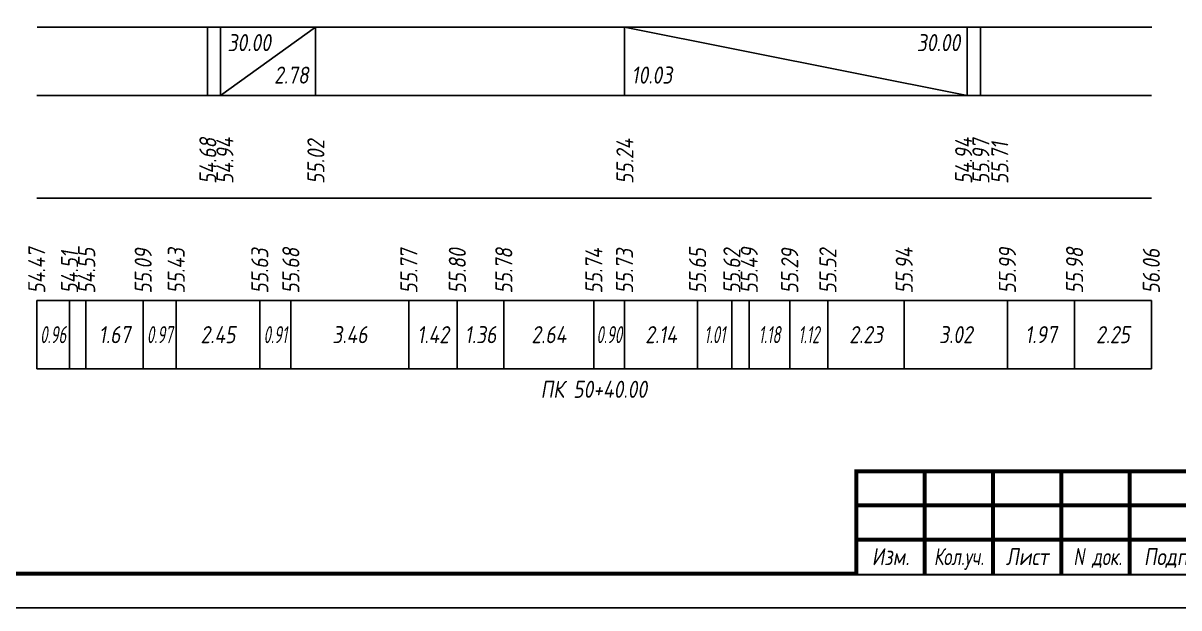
# Model space of a CAD drawing. Extents: x -717 to 1451, y -133302 to 233.
# Drawn here: x 78 to 247.2, y -79577.4 to -79491.8 of the extents above; entities that cross this region are included whole.
import ezdxf
from ezdxf.enums import TextEntityAlignment as Align

# ---------------------------------------------------------------- set-up
doc = ezdxf.new("R2010")
doc.units = 0
for name, color, linetype in [('Зарамочное оформление', 7, 'Continuous'), ('Код_510', 7, 'Continuous'), ('Код_516', 1, 'Continuous'), ('Подписи поперечников', 7, 'Continuous'), ('Таблица', 7, 'Continuous')]:
    doc.layers.add(name, color=color, linetype=linetype)
doc.styles.add('М', font='romand.shx', dxfattribs={"width": 0.8, "oblique": 10, "height": 2.5})

# ---------------------------------------------------------------- blocks, each defined once
blk = doc.blocks.new('Штамп')
at = {"linetype": 'Continuous'}
blk.add_wipeout([(199.95, -411.25), (384.95, -411.25), (384.95, -426.25), (199.95, -426.25)], dxfattribs=at).dxf.layer = 'Зарамочное оформление'
at = {"layer": 'Зарамочное оформление', "linetype": 'Continuous', "lineweight": -3, "const_width": 0.6, "flags": 128}
for points in [[(199.95, -426.25), (199.95, -411.25), (384.95, -411.25)], [(209.95, -411.25), (209.95, -426.25)], [(219.95, -411.25), (219.95, -426.25)], [(229.95, -411.25), (229.95, -426.25)], [(239.95, -411.25), (239.95, -426.25)], [(199.95, -416.25), (264.95, -416.25)], [(199.95, -421.25), (264.95, -421.25)]]:
    blk.add_lwpolyline(points, dxfattribs=at)
at = {"layer": 'Зарамочное оформление', "linetype": 'Continuous', "style": 'М', "oblique": 10}
for s, width, p in [('Изм.', 0.8, (204.95, -423.75)), ('Кол.уч.', 0.7, (214.95, -423.75)), ('Лист', 0.8, (224.95, -423.75)), ('N док.', 0.7, (235.28, -423.75)), ('Подпись', 0.8, (247.45, -423.75))]:
    blk.add_text(s, height=2.5, dxfattribs=dict(at, width=width)).set_placement(p, align=Align.MIDDLE_CENTER)
blk = doc.blocks.new('шифр')
blk.add_blockref('Штамп', (0, -79206))

msp = doc.modelspace()

# ---------------------------------------------------------------- linework, layer by layer
at = {"flags": 128}
msp.add_lwpolyline([(-30.054, -79577.421), (389.946, -79577.421), (389.946, -79280.421), (-30.054, -79280.421)], close=True, dxfattribs=at)
at = {"const_width": 0.6, "flags": 128}
msp.add_lwpolyline([(-10.054, -79572.421), (384.946, -79572.421), (384.946, -79285.421), (-10.054, -79285.421)], close=True, dxfattribs=at)
at = {"layer": 'Код_510'}
for p, q in [((79.946, -79542.421), (79.946, -79532.421)), ((84.753, -79542.421), (84.753, -79532.421)), ((87.159, -79542.421), (87.159, -79532.421)), ((95.532, -79542.421), (95.532, -79532.421)), ((100.371, -79542.421), (100.371, -79532.421)), ((112.601, -79542.421), (112.601, -79532.421)), ((117.155, -79542.421), (117.155, -79532.421)), ((134.433, -79542.421), (134.433, -79532.421)), ((141.522, -79542.421), (141.522, -79532.421)), ((148.332, -79542.421), (148.332, -79532.421)), ((161.512, -79542.421), (161.512, -79532.421)), ((166.01, -79542.421), (166.01, -79532.421)), ((176.699, -79542.421), (176.699, -79532.421)), ((181.726, -79542.421), (181.726, -79532.421)), ((184.267, -79542.421), (184.267, -79532.421)), ((190.182, -79542.421), (190.182, -79532.421)), ((195.779, -79542.421), (195.779, -79532.421)), ((206.953, -79542.421), (206.953, -79532.421)), ((222.054, -79542.421), (222.054, -79532.421)), ((231.895, -79542.421), (231.895, -79532.421)), ((243.129, -79542.421), (243.129, -79532.421))]:
    msp.add_line(p, q, dxfattribs=at)
at = {"layer": 'Код_516'}
for p, q in [((104.946, -79502.421), (104.946, -79492.421)), ((106.871, -79502.421), (106.871, -79492.421)), ((106.871, -79502.421), (120.762, -79492.421)), ((120.762, -79502.421), (120.762, -79492.421)), ((166.01, -79502.421), (166.01, -79492.421)), ((166.01, -79492.421), (216.154, -79502.421)), ((216.154, -79502.421), (216.154, -79492.421)), ((216.154, -79502.421), (216.154, -79492.421)), ((218.129, -79502.421), (218.129, -79492.421))]:
    msp.add_line(p, q, dxfattribs=at)
at = {"layer": 'Таблица'}
for p, q in [((80, -79492.421), (243.183, -79492.421)), ((79.946, -79502.421), (243.129, -79502.421)), ((79.946, -79517.421), (243.129, -79517.421)), ((79.946, -79532.421), (243.129, -79532.421)), ((79.946, -79542.421), (243.129, -79542.421))]:
    msp.add_line(p, q, dxfattribs=at)

# ---------------------------------------------------------------- texts
at = {"layer": 'Код_510', "style": 'М', "oblique": 10, "width": 0.8}
for s, p in [('54.47', (79.946, -79531.421)), ('54.55', (87.253, -79531.421)), ('55.09', (95.532, -79531.421)), ('55.43', (100.371, -79531.421)), ('55.63', (112.601, -79531.421)), ('55.68', (117.155, -79531.421)), ('55.77', (134.433, -79531.421)), ('55.80', (141.522, -79531.421)), ('55.78', (148.332, -79531.421)), ('55.74', (161.512, -79531.421)), ('55.73', (166.01, -79531.421)), ('55.65', (176.699, -79531.421)), ('55.62', (181.726, -79531.421)), ('55.49', (184.267, -79531.421)), ('55.29', (190.182, -79531.421)), ('55.52', (195.779, -79531.421)), ('55.94', (206.953, -79531.421)), ('55.99', (222.054, -79531.421)), ('55.98', (231.895, -79531.421)), ('56.06', (243.129, -79531.421)), ('54.51', (84.753, -79531.421))]:
    msp.add_text(s, height=2.5, rotation=90, dxfattribs=at).set_placement(p, align=Align.MIDDLE_LEFT)
at = {"layer": 'Код_510', "style": 'М', "oblique": 10}
for s, width, p in [('0.96', 0.6, (82.349, -79537.421)), ('1.67', 0.8, (91.345, -79537.421)), ('0.97', 0.6, (97.951, -79537.421)), ('2.45', 0.8, (106.486, -79537.421)), ('0.91', 0.6, (114.878, -79537.421)), ('3.46', 0.8, (125.794, -79537.421)), ('1.42', 0.8, (137.977, -79537.421)), ('1.36', 0.8, (144.927, -79537.421)), ('2.64', 0.8, (154.922, -79537.421)), ('0.90', 0.6, (163.761, -79537.421)), ('2.14', 0.8, (171.354, -79537.421)), ('1.01', 0.6, (179.212, -79537.421)), ('1.18', 0.6, (187.224, -79537.421)), ('1.12', 0.6, (192.981, -79537.421)), ('2.23', 0.8, (201.366, -79537.421)), ('3.02', 0.8, (214.504, -79537.421)), ('1.97', 0.8, (226.975, -79537.421)), ('2.25', 0.8, (237.512, -79537.421))]:
    msp.add_text(s, height=2.5, dxfattribs=dict(at, width=width)).set_placement(p, align=Align.MIDDLE_CENTER)
at = {"layer": 'Код_516', "style": 'М', "oblique": 10, "width": 0.8}
msp.add_text('30.00', height=2.5, dxfattribs=at).set_placement((107.871, -79493.421), align=Align.TOP_LEFT)
msp.add_text('30.00', height=2.5, dxfattribs=at).set_placement((215.154, -79493.421), align=Align.TOP_RIGHT)
msp.add_text('2.78', height=2.5, dxfattribs=at).set_placement((119.762, -79501.421), align=Align.BOTTOM_RIGHT)
msp.add_text('10.03', height=2.5, dxfattribs=at).set_placement((167.01, -79501.421), align=Align.BOTTOM_LEFT)
for s, p in [('54.68', (105, -79515.371)), ('54.94', (107.5, -79515.371)), ('55.02', (120.817, -79515.371)), ('55.24', (166.064, -79515.371)), ('54.94', (215.65, -79515.371)), ('55.97', (218.183, -79515.371)), ('55.71', (220.938, -79515.371))]:
    msp.add_text(s, height=2.5, rotation=90, dxfattribs=at).set_placement(p, align=Align.MIDDLE_LEFT)
at = {"layer": 'Подписи поперечников', "style": 'М', "oblique": 10, "width": 0.8}
msp.add_text('ПК 50+40.00', height=2.5, dxfattribs=at).set_placement((161.512, -79547.421), align=Align.BOTTOM_CENTER)

# ---------------------------------------------------------------- next in the draw order: block references
msp.add_blockref('шифр', (0, 59.829))

doc.saveas('drawing.dxf')
